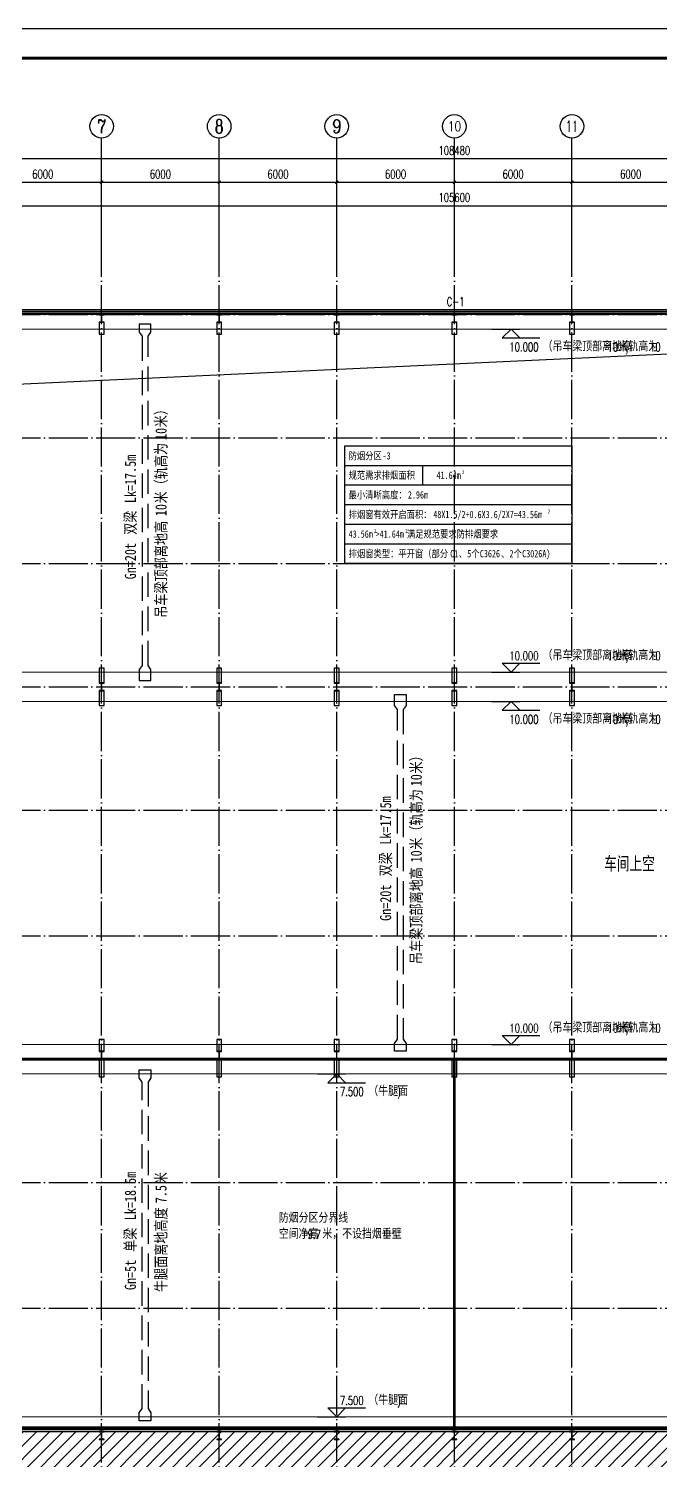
# Model space of a CAD drawing. Extents: x 1900113 to 2270874, y 17288394 to 17931430.
# Drawn here: x 2166201 to 2198437, y 17654681 to 17727738 of the extents above; entities that cross this region are included whole.
import ezdxf
from ezdxf.enums import TextEntityAlignment as Align

# ---------------------------------------------------------------- set-up
doc = ezdxf.new("R2010")
doc.units = 0
doc.header["$LTSCALE"] = 1000
doc.header["$MEASUREMENT"] = 0
doc.linetypes.add('DASH', pattern=[0.35, 0.25, -0.1])
doc.linetypes.add('DOTE', pattern=[2.42, 2, -0.2, 0.02, -0.2])
doc.layers.get('Defpoints').update_dxf_attribs({"color": 250})
for name, color, linetype in [('AXIS_TEXT', 7, 'Continuous'), ('AXIS_内部', 151, 'Continuous'), ('AXIS_外部', 171, 'Continuous'), ('COLUMN', 2, 'Continuous'), ('DIM_LEAD', 145, 'Continuous'), ('DIM_SYMB', 165, 'Continuous'), ('DOTE', 1, 'DOTE'), ('PUB_DIM', 161, 'Continuous'), ('PUB_TEXT', 7, 'Continuous'), ('PUB_WALL', 9, 'Continuous'), ('TK', 4, 'Continuous'), ('WINDOW', 140, 'Continuous'), ('WINDOW_TEXT', 7, 'Continuous')]:
    doc.layers.add(name, color=color, linetype=linetype)
doc.styles.add('-宋体', font='', dxfattribs={"width": 0.8})
doc.styles.add('_TCH_AXIS', font='COMPLEX', dxfattribs={"bigfont": 'GBCBIG'})
doc.styles.add('_TCH_DIM', font='SIMPLEX', dxfattribs={"bigfont": 'GBCBIG'})
doc.styles.add('_TCH_DIM_T3', font='SIMPLEX', dxfattribs={"width": 0.705882, "bigfont": 'GBCBIG'})
doc.styles.add('_TCH_WINDOW', font='SIMPLEX', dxfattribs={"height": 3.5, "bigfont": 'GBCBIG'})
doc.styles.add('COMPLEX', font='COMPLEX')
doc.styles.add('HT', font='simhei.ttf', dxfattribs={"width": 0.7})
doc.styles.add('YAYA', font='', dxfattribs={"width": 0.8, "height": 1})
doc.styles.get('-宋体').set_extended_font_data('SimSun')
doc.styles.get('YAYA').set_extended_font_data('SimSun')
doc.dimstyles.new('_TCH_ARCH&&150', dxfattribs={"dimtxt": 446.25, "dimasz": 150, "dimexe": 375, "dimexo": 450, "dimgap": 189.375, "dimtad": 1, "dimdec": 0, "dimzin": 0, "dimdsep": 46, "dimtxsty": '_TCH_DIM_T3', "dimblk": 'ARCHTICK', "dimcen": 0.09, "dimclrt": 7, "dimazin": 2, "dimtfac": 1, "dimtdec": 0, "dimtix": 1, "dimtmove": 2, "dimatfit": 3, "dimfxl": 0, "dimtolj": 1, "dimtzin": 0, "dimarcsym": 0})

# ---------------------------------------------------------------- blocks, each defined once
blk = doc.blocks.new('A$C3ACC4A1C')
at = {"layer": 'COLUMN'}
h = blk.add_hatch(color=256, dxfattribs=at)
h.paths.add_polyline_path([(125, 400), (0, 400), (0, 388), (120, 388), (120, 200), (125, 200)])
h.paths.add_polyline_path([(250, 400), (125, 400), (125, 200), (130, 200), (130, 388), (250, 388)])
h.paths.add_polyline_path([(250, 12), (130, 12), (130, 200), (125, 200), (125, 0), (250, 0)])
h.paths.add_polyline_path([(125, 200), (120, 200), (120, 12), (0, 12), (0, 0), (125, 0)])
blk.add_lwpolyline([(0, 0), (0, 12), (120, 12), (120, 388), (0, 388), (0, 400), (250, 400), (250, 388), (130, 388), (130, 12), (250, 12), (250, 0)], close=True, dxfattribs=at)
blk = doc.blocks.new('GeYuanFrame_73583436', base_point=(20.09, 4.53))
at = {"layer": 'TK'}
blk.add_lwpolyline([(20.09, 4.53), (20.09, 598.53), (1071.09, 598.53), (1071.09, 4.53)], close=True, dxfattribs=at)
at = {"layer": 'TK', "const_width": 1}
blk.add_lwpolyline([(45.09, 588.53), (1061.09, 588.53), (1061.09, 14.53), (45.09, 14.53)], close=True, dxfattribs=at)
blk = doc.blocks.new('_ArchTick')
at = {"color": 0, "linetype": 'ByBlock', "const_width": 0.4}
blk.add_lwpolyline([(-0.5, -0.5), (0.5, 0.5)], dxfattribs=at)
blk = doc.blocks.new('*D228')
at = {"layer": 'AXIS_内部', "color": 0, "lineweight": -2}
for p, q in [((2135124, 17717603), (2135124, 17719078)), ((2135124, 17718703), (2240724, 17718703)), ((2240724, 17717603), (2240724, 17719078))]:
    blk.add_line(p, q, dxfattribs=at)
at = {"layer": 'Defpoints', "color": 0}
for p in [(2240724, 17718703), (2135124, 17717153), (2240724, 17717153)]:
    blk.add_point(p, dxfattribs=at)
at = {"layer": 'AXIS_内部', "color": 0, "lineweight": -2, "xscale": 150, "yscale": 150, "zscale": 150, "rotation": 180}
blk.add_blockref('_ArchTick', (2135124, 17718703), dxfattribs=at)
at = {"layer": 'AXIS_内部', "color": 0, "lineweight": -2, "xscale": 150, "yscale": 150, "zscale": 150}
blk.add_blockref('_ArchTick', (2240724, 17718703), dxfattribs=at)
at = {"layer": 'AXIS_内部', "color": 7, "insert": (2187924, 17719116), "char_height": 446.2, "attachment_point": 5, "style": '_TCH_DIM_T3'}
blk.add_mtext('\\A1;105600', dxfattribs=at)
blk = doc.blocks.new('*D529')
at = {"layer": 'AXIS_外部', "color": 0, "lineweight": -2}
for p, q in [((2163924, 17716603), (2163924, 17720278)), ((2169924, 17716603), (2169924, 17720278)), ((2163924, 17719903), (2169924, 17719903))]:
    blk.add_line(p, q, dxfattribs=at)
at = {"layer": 'Defpoints', "color": 0}
for p in [(2169924, 17719903), (2163924, 17716153), (2169924, 17716153)]:
    blk.add_point(p, dxfattribs=at)
at = {"layer": 'AXIS_外部', "color": 0, "lineweight": -2, "xscale": 150, "yscale": 150, "zscale": 150, "rotation": 180}
blk.add_blockref('_ArchTick', (2163924, 17719903), dxfattribs=at)
at = {"layer": 'AXIS_外部', "color": 0, "lineweight": -2, "xscale": 150, "yscale": 150, "zscale": 150}
blk.add_blockref('_ArchTick', (2169924, 17719903), dxfattribs=at)
at = {"layer": 'AXIS_外部', "color": 7, "insert": (2166924, 17720316), "char_height": 446.2, "attachment_point": 5, "style": '_TCH_DIM_T3'}
blk.add_mtext('\\A1;6000', dxfattribs=at)
blk = doc.blocks.new('*D530')
at = {"layer": 'AXIS_外部', "color": 0, "lineweight": -2}
for p, q in [((2169924, 17716603), (2169924, 17720278)), ((2175924, 17716603), (2175924, 17720278)), ((2169924, 17719903), (2175924, 17719903))]:
    blk.add_line(p, q, dxfattribs=at)
at = {"layer": 'Defpoints', "color": 0}
for p in [(2175924, 17719903), (2169924, 17716153), (2175924, 17716153)]:
    blk.add_point(p, dxfattribs=at)
at = {"layer": 'AXIS_外部', "color": 0, "lineweight": -2, "xscale": 150, "yscale": 150, "zscale": 150, "rotation": 180}
blk.add_blockref('_ArchTick', (2169924, 17719903), dxfattribs=at)
at = {"layer": 'AXIS_外部', "color": 0, "lineweight": -2, "xscale": 150, "yscale": 150, "zscale": 150}
blk.add_blockref('_ArchTick', (2175924, 17719903), dxfattribs=at)
at = {"layer": 'AXIS_外部', "color": 7, "insert": (2172924, 17720316), "char_height": 446.2, "attachment_point": 5, "style": '_TCH_DIM_T3'}
blk.add_mtext('\\A1;6000', dxfattribs=at)
blk = doc.blocks.new('*D531')
at = {"layer": 'AXIS_外部', "color": 0, "lineweight": -2}
for p, q in [((2175924, 17716603), (2175924, 17720278)), ((2181924, 17716603), (2181924, 17720278)), ((2175924, 17719903), (2181924, 17719903))]:
    blk.add_line(p, q, dxfattribs=at)
at = {"layer": 'Defpoints', "color": 0}
for p in [(2181924, 17719903), (2175924, 17716153), (2181924, 17716153)]:
    blk.add_point(p, dxfattribs=at)
at = {"layer": 'AXIS_外部', "color": 0, "lineweight": -2, "xscale": 150, "yscale": 150, "zscale": 150, "rotation": 180}
blk.add_blockref('_ArchTick', (2175924, 17719903), dxfattribs=at)
at = {"layer": 'AXIS_外部', "color": 0, "lineweight": -2, "xscale": 150, "yscale": 150, "zscale": 150}
blk.add_blockref('_ArchTick', (2181924, 17719903), dxfattribs=at)
at = {"layer": 'AXIS_外部', "color": 7, "insert": (2178924, 17720316), "char_height": 446.2, "attachment_point": 5, "style": '_TCH_DIM_T3'}
blk.add_mtext('\\A1;6000', dxfattribs=at)
blk = doc.blocks.new('*D532')
at = {"layer": 'AXIS_外部', "color": 0, "lineweight": -2}
for p, q in [((2181924, 17716603), (2181924, 17720278)), ((2187924, 17716603), (2187924, 17720278)), ((2181924, 17719903), (2187924, 17719903))]:
    blk.add_line(p, q, dxfattribs=at)
at = {"layer": 'Defpoints', "color": 0}
for p in [(2187924, 17719903), (2181924, 17716153), (2187924, 17716153)]:
    blk.add_point(p, dxfattribs=at)
at = {"layer": 'AXIS_外部', "color": 0, "lineweight": -2, "xscale": 150, "yscale": 150, "zscale": 150, "rotation": 180}
blk.add_blockref('_ArchTick', (2181924, 17719903), dxfattribs=at)
at = {"layer": 'AXIS_外部', "color": 0, "lineweight": -2, "xscale": 150, "yscale": 150, "zscale": 150}
blk.add_blockref('_ArchTick', (2187924, 17719903), dxfattribs=at)
at = {"layer": 'AXIS_外部', "color": 7, "insert": (2184924, 17720316), "char_height": 446.2, "attachment_point": 5, "style": '_TCH_DIM_T3'}
blk.add_mtext('\\A1;6000', dxfattribs=at)
blk = doc.blocks.new('*D533')
at = {"layer": 'AXIS_外部', "color": 0, "lineweight": -2}
for p, q in [((2187924, 17716603), (2187924, 17720278)), ((2193924, 17716603), (2193924, 17720278)), ((2187924, 17719903), (2193924, 17719903))]:
    blk.add_line(p, q, dxfattribs=at)
at = {"layer": 'Defpoints', "color": 0}
for p in [(2193924, 17719903), (2187924, 17716153), (2193924, 17716153)]:
    blk.add_point(p, dxfattribs=at)
at = {"layer": 'AXIS_外部', "color": 0, "lineweight": -2, "xscale": 150, "yscale": 150, "zscale": 150, "rotation": 180}
blk.add_blockref('_ArchTick', (2187924, 17719903), dxfattribs=at)
at = {"layer": 'AXIS_外部', "color": 0, "lineweight": -2, "xscale": 150, "yscale": 150, "zscale": 150}
blk.add_blockref('_ArchTick', (2193924, 17719903), dxfattribs=at)
at = {"layer": 'AXIS_外部', "color": 7, "insert": (2190924, 17720316), "char_height": 446.2, "attachment_point": 5, "style": '_TCH_DIM_T3'}
blk.add_mtext('\\A1;6000', dxfattribs=at)
blk = doc.blocks.new('*D534')
at = {"layer": 'AXIS_外部', "color": 0, "lineweight": -2}
for p, q in [((2193924, 17716603), (2193924, 17720278)), ((2199924, 17716603), (2199924, 17720278)), ((2193924, 17719903), (2199924, 17719903))]:
    blk.add_line(p, q, dxfattribs=at)
at = {"layer": 'Defpoints', "color": 0}
for p in [(2199924, 17719903), (2193924, 17716153), (2199924, 17716153)]:
    blk.add_point(p, dxfattribs=at)
at = {"layer": 'AXIS_外部', "color": 0, "lineweight": -2, "xscale": 150, "yscale": 150, "zscale": 150, "rotation": 180}
blk.add_blockref('_ArchTick', (2193924, 17719903), dxfattribs=at)
at = {"layer": 'AXIS_外部', "color": 0, "lineweight": -2, "xscale": 150, "yscale": 150, "zscale": 150}
blk.add_blockref('_ArchTick', (2199924, 17719903), dxfattribs=at)
at = {"layer": 'AXIS_外部', "color": 7, "insert": (2196924, 17720316), "char_height": 446.2, "attachment_point": 5, "style": '_TCH_DIM_T3'}
blk.add_mtext('\\A1;6000', dxfattribs=at)
blk = doc.blocks.new('*D543')
at = {"layer": 'AXIS_外部', "color": 0, "lineweight": -2}
for p, q in [((2133684, 17716603), (2133684, 17721478)), ((2242164, 17716603), (2242164, 17721478)), ((2133684, 17721103), (2242164, 17721103))]:
    blk.add_line(p, q, dxfattribs=at)
at = {"layer": 'Defpoints', "color": 0}
for p in [(2242164, 17721103), (2133684, 17716153), (2242164, 17716153)]:
    blk.add_point(p, dxfattribs=at)
at = {"layer": 'AXIS_外部', "color": 0, "lineweight": -2, "xscale": 150, "yscale": 150, "zscale": 150, "rotation": 180}
blk.add_blockref('_ArchTick', (2133684, 17721103), dxfattribs=at)
at = {"layer": 'AXIS_外部', "color": 0, "lineweight": -2, "xscale": 150, "yscale": 150, "zscale": 150}
blk.add_blockref('_ArchTick', (2242164, 17721103), dxfattribs=at)
at = {"layer": 'AXIS_外部', "color": 7, "insert": (2187924, 17721516), "char_height": 446.2, "attachment_point": 5, "style": '_TCH_DIM_T3'}
blk.add_mtext('\\A1;108480', dxfattribs=at)
blk = doc.blocks.new('$WINLIB2D$00000001')
for p, q in [((-0.5, 0.5), (0.5, 0.5)), ((0.5, 0.16667), (-0.5, 0.16667)), ((0.5, -0.16667), (-0.5, -0.16667)), ((-0.5, -0.5), (0.5, -0.5))]:
    blk.add_line(p, q)
blk = doc.blocks.new('_AXISO')
blk.add_circle((0, 0), 0.5)
at = {"layer": 'AXIS_TEXT', "style": 'COMPLEX', "width": 1.041667}
blk.add_attdef('A', text='', height=0.56, dxfattribs=at).set_placement((-0.25, -0.28), (0.25, -0.28), align=Align.FIT)

msp = doc.modelspace()

# ---------------------------------------------------------------- hatches: boundary and pattern name
h = msp.add_hatch()
h.set_pattern_fill('ANSI31', color=250, scale=300, style=0)
h.set_pattern_definition([(45, (53131.6, -1230649.84), (-336.759605, 336.759605), [])])
h.paths.add_polyline_path([(2241923.5, 17656153.4), (2133923.5, 17656153.4), (2133923.5, 17652153.4), (2187810, 17652153.4), (2187886.5, 17652363.4), (2187960.5, 17651943.4), (2188035, 17652153.4), (2241923.5, 17652153.4)])
h.paths.add_polyline_path([(2186716.3, 17653731.3), (2187472.4, 17653731.3), (2187472.4, 17654978.8), (2186716.3, 17654978.8)], flags=24)
h.paths.add_polyline_path([(2185343, 17653707.6), (2187144.5, 17653707.6), (2187144.5, 17655029.1), (2185343, 17655029.1)], flags=24)
h.paths.add_polyline_path([(2184334.6, 17653731.3), (2185771.2, 17653731.3), (2185771.2, 17654978.8), (2184334.6, 17654978.8)], flags=24)
h.paths.add_polyline_path([(2182956.5, 17653691.5), (2184767.5, 17653691.5), (2184767.5, 17655041.5), (2182956.5, 17655041.5)], flags=24)

# ---------------------------------------------------------------- linework, layer by layer
at = {"color": 4, "linetype": 'DASH', "ltscale": 5}
for points in [[(2171992.7, 17695244), (2171842.7, 17695028.4), (2171842.7, 17694478.4), (2172442.7, 17694478.4), (2172442.7, 17695028.4), (2172292.7, 17695244), (2172292.7, 17712037.7), (2172442.7, 17712253.4), (2172442.7, 17712653.4), (2171842.7, 17712653.4), (2171842.7, 17712253.4), (2171992.7, 17712037.7)], [(2185016.9, 17692987.7), (2184866.9, 17693203.4), (2184866.9, 17693753.4), (2185466.9, 17693753.4), (2185466.9, 17693203.4), (2185316.9, 17692987.7), (2185316.9, 17676169), (2185466.9, 17675953.4), (2185466.9, 17675553.4), (2184866.9, 17675553.4), (2184866.9, 17675953.4), (2185016.9, 17676169)], [(2171992.7, 17673987.7), (2171842.7, 17674203.4), (2171842.7, 17674603.4), (2172442.7, 17674603.4), (2172442.7, 17674203.4), (2172292.7, 17673987.7), (2172292.7, 17657319), (2172442.7, 17657103.4), (2172442.7, 17656703.4), (2171842.7, 17656703.4), (2171842.7, 17657103.4), (2171992.7, 17657319)]]:
    msp.add_lwpolyline(points, close=True, dxfattribs=at)
at = {"color": 156, "linetype": 'DASH', "ltscale": 2, "const_width": 150}
for points in [[(2133923.5, 17675153.4), (2241923.5, 17675153.4)], [(2187923.5, 17675153.4), (2187923.5, 17656393.4)]]:
    msp.add_lwpolyline(points, dxfattribs=at)
at = {"layer": 'AXIS_外部'}
for p, q in [((2169923.5, 17716153.4), (2169923.5, 17722153.4)), ((2175923.5, 17716153.4), (2175923.5, 17722153.4)), ((2181923.5, 17716153.4), (2181923.5, 17722153.4)), ((2187923.5, 17716153.4), (2187923.5, 17722153.4)), ((2193923.5, 17716153.4), (2193923.5, 17722153.4))]:
    msp.add_line(p, q, dxfattribs=at)
at = {"layer": 'DIM_LEAD'}
for p, q in [((2186291.2, 17705453.4), (2186291.2, 17704453.4)), ((2182328.7, 17704453.4), (2193923.5, 17704453.4)), ((2182328.7, 17703453.4), (2193923.5, 17703453.4)), ((2182328.7, 17702453.4), (2193923.5, 17702453.4)), ((2182328.7, 17701453.4), (2193923.5, 17701453.4)), ((2182328.7, 17700453.4), (2193923.5, 17700453.4)), ((2182328.7, 17700453.4), (2193923.5, 17700453.4))]:
    msp.add_line(p, q, dxfattribs=at)
for points in [[(2182328.7, 17706453.4), (2193923.5, 17706453.4), (2193923.5, 17700453.4), (2182328.7, 17700453.4)], [(2182328.7, 17705453.4), (2193923.5, 17705453.4), (2193923.5, 17700453.4), (2182328.7, 17700453.4)]]:
    msp.add_lwpolyline(points, close=True, dxfattribs=at)
at = {"layer": 'DIM_SYMB'}
msp.add_lwpolyline([(2178963.8, 17666616.8, 0, 0, 0), (2185787.1, 17666616.8, 0, 0, 0), (2187630, 17664474.8, 120, 0, 0), (2187923.5, 17664133.7, 0, 0, 0)], format="xyseb", dxfattribs=at)
at = {"layer": 'DOTE'}
for p, q in [((2169923.5, 17652153.4), (2169923.5, 17716153.4)), ((2175923.5, 17652153.4), (2175923.5, 17716153.4)), ((2181923.5, 17652153.4), (2181923.5, 17716153.4)), ((2187923.5, 17652153.4), (2187923.5, 17716153.4)), ((2193923.5, 17652153.4), (2193923.5, 17716153.4)), ((2130923.5, 17713153.4), (2244923.5, 17713153.4)), ((2130923.5, 17706853.4), (2244923.5, 17706853.4)), ((2130923.5, 17700453.4), (2244923.5, 17700453.4)), ((2130923.5, 17694153.4), (2244923.5, 17694153.4)), ((2130923.5, 17687853.4), (2244923.5, 17687853.4)), ((2130923.5, 17681453.4), (2244923.5, 17681453.4)), ((2130923.5, 17675153.4), (2244923.5, 17675153.4)), ((2130923.5, 17668853.4), (2244923.5, 17668853.4)), ((2130923.5, 17662453.4), (2244923.5, 17662453.4)), ((2130923.5, 17656153.4), (2244923.5, 17656153.4))]:
    msp.add_line(p, q, dxfattribs=at)
at = {"layer": 'PUB_DIM'}
for p, q in [((2189816.3, 17712403.4), (2191266.3, 17712403.4)), ((2190816.3, 17712403.4), (2190366.3, 17711953.4)), ((2190366.3, 17711953.4), (2192278.9, 17711953.4)), ((2190816.3, 17712403.4), (2191266.3, 17711953.4)), ((2190816.3, 17694903.4), (2190366.3, 17695353.4)), ((2190366.3, 17695353.4), (2192278.9, 17695353.4)), ((2190816.3, 17694903.4), (2191266.3, 17695353.4)), ((2189816.3, 17694903.4), (2191266.3, 17694903.4)), ((2189816.3, 17693403.4), (2191266.3, 17693403.4)), ((2190816.3, 17693403.4), (2190366.3, 17692953.4)), ((2190816.3, 17693403.4), (2191266.3, 17692953.4)), ((2190366.3, 17692953.4), (2192278.9, 17692953.4)), ((2190816.3, 17675903.4), (2190366.3, 17676353.4)), ((2190366.3, 17676353.4), (2192278.9, 17676353.4)), ((2190816.3, 17675903.4), (2191266.3, 17676353.4)), ((2189816.3, 17675903.4), (2191266.3, 17675903.4)), ((2180923.5, 17674403.4), (2182373.5, 17674403.4)), ((2181923.5, 17674403.4), (2181473.5, 17673953.4)), ((2181923.5, 17674403.4), (2182373.5, 17673953.4)), ((2181473.5, 17673953.4), (2183386, 17673953.4)), ((2181923.5, 17656903.4), (2181473.5, 17657353.4)), ((2181473.5, 17657353.4), (2183386, 17657353.4)), ((2181923.5, 17656903.4), (2182373.5, 17657353.4)), ((2180923.5, 17656903.4), (2182373.5, 17656903.4))]:
    msp.add_line(p, q, dxfattribs=at)
at = {"layer": 'PUB_WALL', "color": 2}
for points in [[(2169798.5, 17712153.4), (2170048.5, 17712153.4), (2170048.5, 17712753.4), (2169798.5, 17712753.4)], [(2175798.5, 17712153.4), (2176048.5, 17712153.4), (2176048.5, 17712753.4), (2175798.5, 17712753.4)], [(2181798.5, 17712153.4), (2182048.5, 17712153.4), (2182048.5, 17712753.4), (2181798.5, 17712753.4)], [(2187798.5, 17712153.4), (2188048.5, 17712153.4), (2188048.5, 17712753.4), (2187798.5, 17712753.4)], [(2193798.5, 17712153.4), (2194048.5, 17712153.4), (2194048.5, 17712753.4), (2193798.5, 17712753.4)], [(2169798.5, 17694353.4), (2170048.5, 17694353.4), (2170048.5, 17695103.4), (2169798.5, 17695103.4)], [(2175798.5, 17694353.4), (2176048.5, 17694353.4), (2176048.5, 17695103.4), (2175798.5, 17695103.4)], [(2181798.5, 17694353.4), (2182048.5, 17694353.4), (2182048.5, 17695103.4), (2181798.5, 17695103.4)], [(2187798.5, 17694353.4), (2188048.5, 17694353.4), (2188048.5, 17695103.4), (2187798.5, 17695103.4)], [(2193798.5, 17694353.4), (2194048.5, 17694353.4), (2194048.5, 17695103.4), (2193798.5, 17695103.4)], [(2169798.5, 17693203.4), (2170048.5, 17693203.4), (2170048.5, 17693953.4), (2169798.5, 17693953.4)], [(2175798.5, 17693203.4), (2176048.5, 17693203.4), (2176048.5, 17693953.4), (2175798.5, 17693953.4)], [(2181798.5, 17693203.4), (2182048.5, 17693203.4), (2182048.5, 17693953.4), (2181798.5, 17693953.4)], [(2187798.5, 17693203.4), (2188048.5, 17693203.4), (2188048.5, 17693953.4), (2187798.5, 17693953.4)], [(2193798.5, 17693203.4), (2194048.5, 17693203.4), (2194048.5, 17693953.4), (2193798.5, 17693953.4)], [(2169798.5, 17675553.4), (2170048.5, 17675553.4), (2170048.5, 17676153.4), (2169798.5, 17676153.4)], [(2175798.5, 17675553.4), (2176048.5, 17675553.4), (2176048.5, 17676153.4), (2175798.5, 17676153.4)], [(2181798.5, 17675553.4), (2182048.5, 17675553.4), (2182048.5, 17676153.4), (2181798.5, 17676153.4)], [(2187798.5, 17675553.4), (2188048.5, 17675553.4), (2188048.5, 17676153.4), (2187798.5, 17676153.4)], [(2193798.5, 17675553.4), (2194048.5, 17675553.4), (2194048.5, 17676153.4), (2193798.5, 17676153.4)], [(2169798.5, 17674253.4), (2170048.5, 17674253.4), (2170048.5, 17675153.4), (2169798.5, 17675153.4)], [(2175798.5, 17674253.4), (2176048.5, 17674253.4), (2176048.5, 17675153.4), (2175798.5, 17675153.4)], [(2181798.5, 17674253.4), (2182048.5, 17674253.4), (2182048.5, 17675153.4), (2181798.5, 17675153.4)], [(2187798.5, 17674253.4), (2188048.5, 17674253.4), (2188048.5, 17675153.4), (2187798.5, 17675153.4)], [(2193798.5, 17674253.4), (2194048.5, 17674253.4), (2194048.5, 17675153.4), (2193798.5, 17675153.4)]]:
    msp.add_lwpolyline(points, close=True, dxfattribs=at)
at = {"layer": 'WINDOW'}
msp.add_lwpolyline([(2133923.5, 17656393.4), (2140728.2, 17708431.4), (2241923.5, 17713147.4)], dxfattribs=at)
at = {"layer": 'WINDOW', "color": 0, "linetype": 'DASH', "ltscale": 4, "const_width": 50}
for points in [[(2133923.5, 17712403.4), (2241923.5, 17712403.4)], [(2133923.5, 17694903.4), (2241923.5, 17694903.4)], [(2133923.5, 17693403.4), (2241923.5, 17693403.4)], [(2133923.5, 17675903.4), (2241923.5, 17675903.4)], [(2133923.5, 17674403.4), (2241923.5, 17674403.4)], [(2133923.5, 17656903.4), (2241923.5, 17656903.4)]]:
    msp.add_lwpolyline(points, dxfattribs=at)

# ---------------------------------------------------------------- block references
at = {"xscale": 150, "yscale": 150, "zscale": 150}
msp.add_blockref('GeYuanFrame_73583436', (2113223.5, 17638637.9), dxfattribs=at)
at = {"layer": 'AXIS_外部'}
ref = msp.add_blockref('_AXISO', (2169923.5, 17722753.4), dxfattribs=dict(at, xscale=1200, yscale=1200, zscale=1200))
ref.add_attrib('A', '7', dxfattribs={"layer": 'AXIS_TEXT', "height": 698.9, "style": '_TCH_AXIS'}).set_placement((2169690.5, 17722403.9), (2170156.5, 17722403.9), align=Align.FIT)
ref = msp.add_blockref('_AXISO', (2175923.5, 17722753.4), dxfattribs=dict(at, xscale=1200, yscale=1200, zscale=1200))
ref.add_attrib('A', '8', dxfattribs={"layer": 'AXIS_TEXT', "height": 698.9, "style": '_TCH_AXIS'}).set_placement((2175690.5, 17722403.9), (2176156.5, 17722403.9), align=Align.FIT)
ref = msp.add_blockref('_AXISO', (2181923.5, 17722753.4), dxfattribs=dict(at, xscale=1200, yscale=1200, zscale=1200))
ref.add_attrib('A', '9', dxfattribs={"layer": 'AXIS_TEXT', "height": 698.9, "style": '_TCH_AXIS'}).set_placement((2181690.5, 17722403.9), (2182156.5, 17722403.9), align=Align.FIT)
ref = msp.add_blockref('_AXISO', (2187923.5, 17722753.4), dxfattribs=dict(at, xscale=1200, yscale=1200, zscale=1200))
ref.add_attrib('A', '10', dxfattribs={"layer": 'AXIS_TEXT', "height": 492.67, "style": '_TCH_AXIS'}).set_placement((2187583.3, 17722507), (2188263.7, 17722507), align=Align.FIT)
ref = msp.add_blockref('_AXISO', (2193923.5, 17722753.4), dxfattribs=dict(at, xscale=1200, yscale=1200, zscale=1200))
ref.add_attrib('A', '11', dxfattribs={"layer": 'AXIS_TEXT', "height": 553.14, "style": '_TCH_AXIS'}).set_placement((2193607.4, 17722476.8), (2194239.6, 17722476.8), align=Align.FIT)
at = {"layer": 'COLUMN', "xscale": -1}
for p in [(2170048.5, 17712753.4), (2176048.5, 17712753.4), (2182048.5, 17712753.4), (2188048.5, 17712753.4), (2194048.5, 17712753.4), (2170048.5, 17693953.4), (2176048.5, 17693953.4), (2182048.5, 17693953.4), (2188048.5, 17693953.4), (2194048.5, 17693953.4), (2170048.5, 17675153.4), (2176048.5, 17675153.4), (2182048.5, 17675153.4), (2188048.5, 17675153.4), (2194048.5, 17675153.4), (2170048.5, 17655753.4), (2176048.5, 17655753.4), (2182048.5, 17655753.4), (2188048.5, 17655753.4), (2194048.5, 17655753.4)]:
    msp.add_blockref('A$C3ACC4A1C', p, dxfattribs=at)
at = {"layer": 'WINDOW'}
ref = msp.add_blockref('$WINLIB2D$00000001', (2187923.5, 17713273.4), dxfattribs=dict(at, xscale=-105600, yscale=-240, zscale=-105600))
ref.add_attrib('A', 'C-1', (2187533.5, 17713582.8), dxfattribs={"layer": 'WINDOW_TEXT', "height": 446.25, "style": '_TCH_WINDOW', "width": 0.705882})
at = {"layer": 'WINDOW', "xscale": -105600.0000000044, "yscale": 240, "zscale": -105600.0000000044, "rotation": 180}
msp.add_blockref('$WINLIB2D$00000001', (2187923.5, 17656273.4), dxfattribs=at)

# ---------------------------------------------------------------- texts
at = {"layer": 'PUB_TEXT'}
for s, height, style, width, p in [('10.000', 446.25, '_TCH_DIM', 0.705882, (2190733.9, 17711270.9)), ('10', 446.25, '_TCH_DIM', 0.705882, (2195746.4, 17711270.9)), (',', 446.2, '_TCH_DIM', 0.705882, (2196655, 17711270.9)), ('10', 446.25, '_TCH_DIM', 0.705882, (2197910.9, 17711270.9)), ('防烟分区', 377.64, 'YAYA', 0.8, (2182529.5, 17705750.4)), ('-3', 377.64, 'YAYA', 0.8, (2184257.8, 17705750.4)), ('规范需求排烟面积', 377.64, 'YAYA', 0.8, (2182529.5, 17704759.9)), ('41.64m', 377.64, 'YAYA', 0.8, (2187016.8, 17704759.9)), ('2', 188.8, 'YAYA', 0.8, (2188313, 17705009.9)), ('最小清晰高度：', 377.64, 'YAYA', 0.8, (2182529.5, 17703759.9)), ('2.96m', 377.64, 'YAYA', 0.8, (2185554, 17703759.9)), ('排烟窗有效开启面积：', 377.64, 'YAYA', 0.8, (2182529.5, 17702759.9)), ('2', 188.8, 'YAYA', 0.8, (2192683.1, 17703009.9)), ('48X1.5/2+0.6X3.6/2X7=43.56m', 377.637, 'YAYA', 0.8, (2186850.2, 17702759.9)), ('43.56m', 377.64, 'YAYA', 0.8, (2182529.5, 17701759.9)), ('2', 188.8, 'YAYA', 0.8, (2183825.7, 17702009.9)), ('>41.64m', 377.64, 'YAYA', 0.8, (2183909.2, 17701759.9)), ('2', 188.8, 'YAYA', 0.8, (2185421.5, 17702009.9)), ('满足规范要求防排烟要求', 377.637, 'YAYA', 0.8, (2185505, 17701759.9)), ('排烟窗类型：平开窗（部分', 377.637, 'YAYA', 0.8, (2182529.5, 17700759.9)), ('C1', 377.64, 'YAYA', 0.8, (2187714.3, 17700759.9)), ('5', 377.6, 'YAYA', 0.8, (2188578.4, 17700759.9)), ('个', 377.6, 'YAYA', 0.8, (2188794.5, 17700759.9)), ('C3626', 377.64, 'YAYA', 0.8, (2189226.5, 17700759.9)), ('2', 377.6, 'YAYA', 0.8, (2190738.8, 17700759.9)), ('个', 377.6, 'YAYA', 0.8, (2190954.8, 17700759.9)), ('C3026A)', 377.64, 'YAYA', 0.8, (2191386.9, 17700759.9)), ('、', 377.6, 'YAYA', 0.8, (2188146.4, 17700759.9)), ('、', 377.6, 'YAYA', 0.8, (2190306.7, 17700759.9)), ('10.000', 446.25, '_TCH_DIM', 0.705882, (2190733.9, 17695510.9)), ('10', 446.25, '_TCH_DIM', 0.705882, (2195746.4, 17695510.9)), ('10', 446.25, '_TCH_DIM', 0.705882, (2197910.9, 17695510.9)), (',', 446.2, '_TCH_DIM', 0.705882, (2196655, 17695510.9)), ('10.000', 446.25, '_TCH_DIM', 0.705882, (2190733.9, 17692270.9)), ('10', 446.25, '_TCH_DIM', 0.705882, (2195746.4, 17692270.9)), (',', 446.2, '_TCH_DIM', 0.705882, (2196655, 17692270.9)), ('10', 446.25, '_TCH_DIM', 0.705882, (2197910.9, 17692270.9)), ('车间上空', 675.95, 'HT', 0.7, (2195572.1, 17684798.9)), ('10.000', 446.25, '_TCH_DIM', 0.705882, (2190733.9, 17676510.9)), ('10', 446.25, '_TCH_DIM', 0.705882, (2195746.4, 17676510.9)), ('10', 446.25, '_TCH_DIM', 0.705882, (2197910.9, 17676510.9)), (',', 446.2, '_TCH_DIM', 0.705882, (2196655, 17676510.9)), ('7.500', 446.25, '_TCH_DIM', 0.705882, (2182081, 17673270.9)), (')', 446.2, '_TCH_DIM', 0.705882, (2185010.5, 17673270.9)), ('9.7', 446.25, '_TCH_DIM', 0.705882, (2180438.3, 17665984.6)), ('7.500', 446.25, '_TCH_DIM', 0.705882, (2182081, 17657510.9)), (')', 446.2, '_TCH_DIM', 0.705882, (2185010.5, 17657510.9))]:
    msp.add_text(s, height=height, dxfattribs=dict(at, style=style, width=width)).set_placement(p)
at = {"layer": 'PUB_TEXT', "style": '_TCH_DIM'}
for s, height, p in [('（吊车梁顶部离地高', 506.38, (2192428.9, 17711270.9)), ('米', 506.4, (2196286.4, 17711270.9)), ('轨高为', 506.38, (2196805, 17711270.9)), ('（吊车梁顶部离地高', 506.38, (2192428.9, 17695510.9)), ('米', 506.4, (2196286.4, 17695510.9)), ('轨高为', 506.38, (2196805, 17695510.9)), ('（吊车梁顶部离地高', 506.38, (2192428.9, 17692270.9)), ('米', 506.4, (2196286.4, 17692270.9)), ('轨高为', 506.38, (2196805, 17692270.9)), ('（吊车梁顶部离地高', 506.38, (2192428.9, 17676510.9)), ('米', 506.4, (2196286.4, 17676510.9)), ('轨高为', 506.38, (2196805, 17676510.9)), ('（牛腿面', 506.38, (2183536, 17673270.9)), ('防烟分区分界线', 506.38, (2178963.8, 17666802.3)), ('空间净高', 506.38, (2178963.8, 17665984.6)), ('米，不设挡烟垂壁', 506.38, (2181188.3, 17665984.6)), ('（牛腿面', 506.38, (2183536, 17657510.9))]:
    msp.add_text(s, height=height, dxfattribs=at).set_placement(p)
at = {"layer": 'PUB_TEXT', "style": '-宋体', "width": 0.8}
for s, height, p in [('米）', 566.46, (2173236.3, 17707397.3)), ('10', 566.46, (2173236.3, 17706749.2)), ('米（轨高为', 566.46, (2173236.3, 17703508.7)), ('Lk=17.5m', 566.46, (2171673.9, 17703527.9)), ('10', 566.46, (2173236.3, 17702860.6)), ('双梁', 566.46, (2171673.9, 17701907.7)), ('吊车梁顶部离地高', 566.46, (2173236.3, 17697675.7)), ('Gn=20t', 566.46, (2171673.9, 17699639.3)), ('米）', 566.46, (2186260.5, 17689727.2)), ('10', 566.46, (2186260.5, 17689079.1)), ('米（轨高为', 566.46, (2186260.5, 17685838.6)), ('Lk=17.5m', 566.46, (2184698, 17686097.8)), ('双梁', 566.46, (2184698, 17684477.6)), ('10', 566.46, (2186260.5, 17685190.5)), ('吊车梁顶部离地高', 566.46, (2186260.5, 17680005.7)), ('Gn=20t', 566.46, (2184698, 17682209.2)), ('Lk=18.5m', 566.46, (2171673.9, 17666935.8)), ('米', 566.5, (2173236.3, 17668775.3)), ('7.5', 566.46, (2173236.3, 17667803.2)), ('牛腿面离地高度', 566.46, (2173236.3, 17663266.5)), ('单梁', 566.46, (2171673.9, 17665315.6)), ('Gn=5t', 566.46, (2171673.9, 17663371.3))]:
    msp.add_text(s, height=height, rotation=90, dxfattribs=at).set_placement(p)

# ---------------------------------------------------------------- dimensions: what is measured, and where the dimension line sits
at = {"layer": 'AXIS_内部'}
dim = msp.add_aligned_dim(p1=(2135123.5, 17717153.4), p2=(2240723.5, 17717153.4), distance=1550, dimstyle='_TCH_ARCH&&150', dxfattribs=at)
dim.commit()
dim.dimension.update_dxf_attribs({"geometry": '*D228', "text_midpoint": (2187923.5, 17719115.9)})
at = {"layer": 'AXIS_外部'}
for p1, p2, distance, picture, middle in [((2133683.5, 17716153.4), (2242163.5, 17716153.4), 4950, '*D543', (2187923.5, 17721515.9)), ((2163923.5, 17716153.4), (2169923.5, 17716153.4), 3750, '*D529', (2166923.5, 17720315.9)), ((2169923.5, 17716153.4), (2175923.5, 17716153.4), 3750, '*D530', (2172923.5, 17720315.9)), ((2175923.5, 17716153.4), (2181923.5, 17716153.4), 3750, '*D531', (2178923.5, 17720315.9)), ((2181923.5, 17716153.4), (2187923.5, 17716153.4), 3750, '*D532', (2184923.5, 17720315.9)), ((2187923.5, 17716153.4), (2193923.5, 17716153.4), 3750, '*D533', (2190923.5, 17720315.9)), ((2193923.5, 17716153.4), (2199923.5, 17716153.4), 3750, '*D534', (2196923.5, 17720315.9))]:
    dim = msp.add_aligned_dim(p1=p1, p2=p2, distance=distance, dimstyle='_TCH_ARCH&&150', dxfattribs=at)
    dim.commit()
    dim.dimension.update_dxf_attribs({"geometry": picture, "text_midpoint": middle})

doc.saveas('drawing.dxf')
